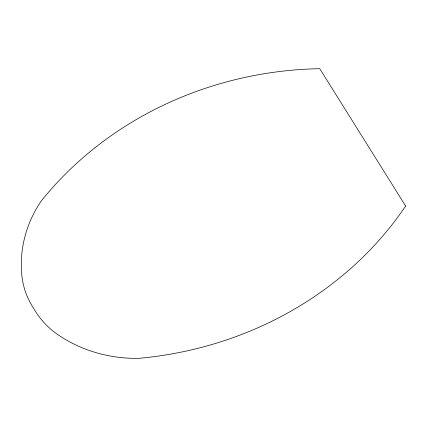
<?xml version="1.0" encoding="UTF-8"?>
<svg xmlns="http://www.w3.org/2000/svg" width="427" height="427" viewBox="0 0 427 427"><rect width="100%" height="100%" fill="white"/><g stroke="black" fill="none" stroke-linecap="round" stroke-linejoin="round"><path stroke-width="0.64" d="M405.65 206.033L319.748 68.683A351.01 319.908 -2.5 0 0 41.216 201.042A130.993 119.389 -2.5 0 0 21.782 274.529A85.987 78.371 -2.5 0 0 33.995 308.94A85.987 78.371 -2.5 0 0 60.063 336.124A130.993 119.389 -2.5 0 0 138.962 358.317A351.01 319.908 -2.5 0 0 405.65 206.033"/></g></svg>
